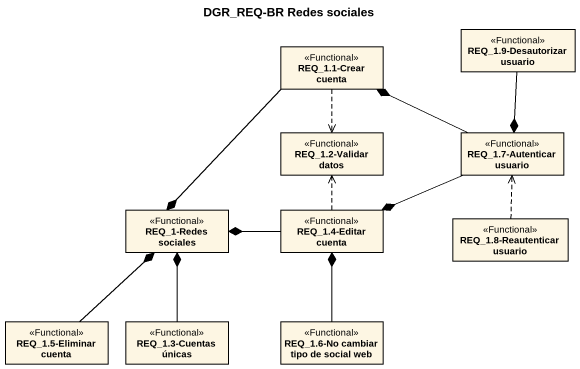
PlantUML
@startuml
title DGR_REQ-BR Redes sociales
hide circle
hide empty members
class "REQ_1.1-Crear cuenta" as REQ_1_1_Crear_cuenta <<Functional>>
class "REQ_1.9-Desautorizar usuario" as REQ_1_9_Desautorizar_usuario <<Functional>>
class "REQ_1.2-Validar datos" as REQ_1_2_Validar_datos <<Functional>>
class "REQ_1.7-Autenticar usuario" as REQ_1_7_Autenticar_usuario <<Functional>>
class "REQ_1-Redes sociales" as REQ_1_Redes_sociales <<Functional>>
class "REQ_1.4-Editar cuenta" as REQ_1_4_Editar_cuenta <<Functional>>
class "REQ_1.8-Reautenticar usuario" as REQ_1_8_Reautenticar_usuario <<Functional>>
class "REQ_1.5-Eliminar cuenta" as REQ_1_5_Eliminar_cuenta <<Functional>>
class "REQ_1.3-Cuentas únicas" as REQ_1_3_Cuentas_únicas <<Functional>>
class "REQ_1.6-No cambiar tipo de social web" as REQ_1_6_No_cambiar_tipo_de <<Functional>>
REQ_1_1_Crear_cuenta ..> REQ_1_2_Validar_datos
REQ_1_1_Crear_cuenta --* REQ_1_Redes_sociales
REQ_1_9_Desautorizar_usuario --* REQ_1_7_Autenticar_usuario
REQ_1_7_Autenticar_usuario -left-* REQ_1_1_Crear_cuenta
REQ_1_7_Autenticar_usuario -left-* REQ_1_4_Editar_cuenta
REQ_1_4_Editar_cuenta .up.> REQ_1_2_Validar_datos
REQ_1_4_Editar_cuenta -left-* REQ_1_Redes_sociales
REQ_1_8_Reautenticar_usuario .up.> REQ_1_7_Autenticar_usuario
REQ_1_5_Eliminar_cuenta -up-* REQ_1_Redes_sociales
REQ_1_3_Cuentas_únicas -up-* REQ_1_Redes_sociales
REQ_1_6_No_cambiar_tipo_de -up-* REQ_1_4_Editar_cuenta
@enduml
